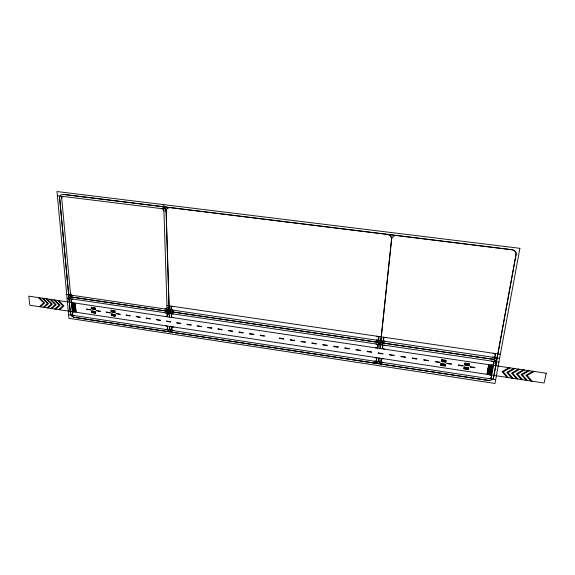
<?xml version="1.0" encoding="UTF-8"?>
<svg xmlns="http://www.w3.org/2000/svg" width="575" height="575" viewBox="0 0 575 575"><rect width="100%" height="100%" fill="white"/><g stroke="black" fill="none" stroke-linecap="round" stroke-linejoin="round"><path stroke-width="0.86" d="M376.402 361.495L376.798 357.707M377.789 348.155L378.192 344.296M378.594 340.422L379.004 336.526M373.98 363.012A4.485 3.752 15.2 0 0 378.796 359.936L378.997 358.038M380.003 348.479L391.518 239.308A4.83 4.384 12.8 0 0 387.176 234.334M382.914 364.37A4.507 3.766 14.3 0 1 378.882 359.95L379.083 358.053M380.097 348.493L391.611 239.315A4.844 4.392 11.2 0 1 396.894 235.534M380.88 362.178L381.283 358.39M382.303 348.824L382.72 344.964M383.13 341.09L383.547 337.194M69.158 299.654L69.194 299.395A4.327 3.371 39.2 0 1 71.746 297.16L72.22 297.138L71.731 296.98A4.348 3.4 39.6 0 1 68.677 293.911L68.597 293.631M496.124 363.781A4.758 3.932 4.7 0 0 492.114 359.195L492.128 359.116A4.78 3.967 4.3 0 0 497.562 355.911M490.993 378.925L491.683 375.08M493.436 365.384L494.148 361.474M494.859 357.542L495.578 353.589M169.05 308.394L169 308.66A4.399 3.594 34.6 0 1 166.146 310.924L165.852 310.931M169.316 314.518L169.366 314.252A4.384 3.572 33.5 0 1 172.227 312.002L172.522 311.995M169.625 329.18L169.711 328.742L169.826 329.209M391.805 238.172L391.625 238.697L391.568 238.143A4.923 4.471 12.8 0 0 388.434 234.557L388.089 234.449M497.425 356.658L497.303 356.931A4.88 4.047 4.3 0 1 493.386 359.246L492.782 359.253L493.35 359.44A4.852 4.011 4.7 0 1 496.239 362.746L496.261 363.041M493.393 378.35L516.17 253.582A5.225 4.578 -3.5 0 0 513.094 249.909L63.422 194.372A4.672 3.766 46.4 0 0 59.613 198.088L70.344 313.167A4.284 3.321 38.4 0 0 74.599 317.429L489.541 380.571M39.373 306.691L43.664 302.867L38.345 297.57M40.329 306.834L44.627 303.011L39.308 297.713M43.204 307.273L47.509 303.442L42.198 298.145M44.16 307.417L48.472 303.586L43.161 298.288M47.035 307.855L51.369 304.024L46.057 298.72M47.998 307.999L52.332 304.168L47.021 298.863M50.88 308.43L55.229 304.599L49.924 299.295M51.843 308.581L56.199 304.75L50.887 299.438M54.733 309.012L59.103 305.181L53.791 299.87M55.696 309.163L60.073 305.332L54.762 300.021M58.592 309.602L62.984 305.763L57.672 300.452M59.556 309.745L63.954 305.914L58.643 300.596M508.918 367.691L502.04 371.673L507.057 377.401M510.111 367.871L503.226 371.853L508.243 377.581M513.698 368.402L506.791 372.384L511.808 378.12M514.898 368.582L507.984 372.564L513.001 378.3M518.492 369.121L511.556 373.103L516.566 378.839M519.692 369.301L512.749 373.276L517.759 379.018M523.293 369.833L516.336 373.815L521.338 379.565M524.501 370.012L517.529 373.994L522.531 379.744M528.109 370.552L521.115 374.533L526.118 380.283M529.316 370.731L522.316 374.713L527.318 380.463M532.932 371.27L525.909 375.252L530.912 381.009M534.139 371.45L527.11 375.432L532.112 381.189M169.553 207.525L169.237 207.546A4.708 4.032 41.5 0 0 166.197 210.213L166.103 210.723L165.981 210.191A4.708 4.011 42.1 0 0 162.768 206.748L162.445 206.648M395.614 235.441L395.974 235.419M374.821 363.134L375.152 363.134A4.578 3.831 15.2 0 0 378.623 360.92L378.781 360.467L378.846 360.949A4.593 3.838 14.3 0 0 381.75 364.14L382.073 364.241M63.43 194.451L511.764 249.679A5.125 4.485 -3.5 0 1 516.027 254.768L493.645 377.351A4.715 3.86 5.5 0 1 488.304 380.442L74.592 317.357A4.197 3.256 38.4 0 1 70.423 313.181L59.692 198.102M57.378 195.744L163.875 208.912M161.618 206.547A4.614 3.932 42.1 0 1 166.082 211.312L166.168 211.32A4.614 3.946 41.5 0 1 170.38 207.625M166.951 305.49L500.365 354.286M66.707 294.493L499.639 358.247M68.533 292.927A4.262 3.335 39.6 0 0 72.759 297.182L492.128 359.116M69.223 300.351A4.241 3.306 39.2 0 1 72.766 297.261L492.114 359.195M67.059 298.209L498.913 362.178M165.751 331.257A4.248 3.436 33.4 0 0 169.654 328.224L169.74 328.239A4.255 3.45 32.8 0 0 173.873 332.494M68.612 314.697L495.693 379.637M376.984 342.19L377.308 342.298A4.614 3.903 15 0 1 380.247 345.539L380.283 345.827M172.522 311.916L172.22 311.822A4.406 3.608 34 0 1 169.201 308.689L169.129 308.408M165.852 311.01L166.153 311.104A4.377 3.558 34.1 0 1 169.165 314.223L169.237 314.503M61.539 196.255L70.632 295.076M70.969 298.784L71.314 302.486M72.155 311.65L72.486 315.287M166.168 211.32L169.395 317.098L166.082 211.312M169.683 326.392L169.74 328.239M169.596 326.384L169.654 328.224M163.738 204.635L167.066 309.271M167.188 313.037L167.311 316.789M167.605 326.082L167.72 329.77M171.077 306.094L171.185 309.882M171.292 313.648L171.407 317.4M171.673 326.693L171.781 330.388M385.192 343.404A4.543 3.831 14.1 0 0 380.298 346.567L380.204 346.56A4.528 3.824 15 0 0 376.129 342.067M385.2 343.325A4.564 3.874 14 0 1 381.117 338.819L381.024 338.804A4.55 3.86 14.9 0 1 376.136 341.988M74.427 315.582A2.12 1.646 38.4 0 1 72.321 313.468A2.12 1.646 38.4 0 1 74.096 311.945M73.269 302.773A2.142 1.667 39.2 0 1 71.142 300.632A2.142 1.667 39.2 0 1 72.932 299.079M173.822 330.697A2.149 1.739 32.8 0 1 171.731 328.541A2.149 1.739 32.8 0 1 173.715 327.002M165.571 325.773A2.149 1.732 33.4 0 1 167.663 327.923A2.149 1.732 33.4 0 1 165.693 329.461M165.14 312.735A2.163 1.761 34.1 0 1 167.246 314.913A2.163 1.761 34.1 0 1 165.262 316.48M173.456 317.702A2.171 1.768 33.5 0 1 171.35 315.524A2.171 1.768 33.5 0 1 173.348 313.95M383.115 362.516A2.271 1.905 14.3 0 1 381.081 360.281A2.271 1.905 14.3 0 1 383.525 358.728M374.562 357.37A2.264 1.898 15.2 0 1 376.603 359.605A2.264 1.898 15.2 0 1 374.174 361.158M375.935 343.965A2.286 1.933 15 0 1 377.991 346.222A2.286 1.933 15 0 1 375.54 347.817M384.567 349.162A2.293 1.933 14.1 0 1 382.512 346.897A2.293 1.933 14.1 0 1 384.984 345.302M489.332 374.72A2.379 1.948 5.5 0 1 491.338 376.999A2.379 1.948 5.5 0 1 488.642 378.566M491.769 361.122A2.401 1.984 4.7 0 1 493.796 363.429A2.401 1.984 4.7 0 1 491.064 365.032M173.248 310.184A2.178 1.782 34 0 1 171.127 307.984A2.178 1.782 34 0 1 173.14 306.396M376.733 336.195A2.3 1.948 14.9 0 1 378.796 338.474A2.3 1.948 14.9 0 1 376.33 340.091M385.408 341.421A2.307 1.955 14 0 1 383.338 339.142A2.307 1.955 14 0 1 385.825 337.525M493.185 353.237A2.415 2.005 4.3 0 1 495.219 355.566A2.415 2.005 4.3 0 1 492.473 357.19M72.594 295.363A2.149 1.682 39.6 0 1 70.459 293.207M61.726 198.353A2.314 1.862 46.4 0 1 63.617 196.513M161.69 208.646A2.329 1.984 42.1 0 1 163.94 211.047M167.009 307.388A2.178 1.775 34.6 0 1 165.011 308.969M218.04 328.857L218.04 329.231L222.223 329.856L222.223 329.482L218.04 328.857M228.512 330.424L228.512 330.798L232.71 331.43L232.717 331.056L228.512 330.424M239.035 332.005L239.028 332.379L243.254 333.011L243.261 332.637L239.035 332.005M249.615 333.593L249.607 333.967L253.848 334.607L253.855 334.226L249.615 333.593M260.238 335.189L260.231 335.563L264.493 336.202L264.507 335.829L260.238 335.189M279.5 338.078L279.486 338.452L283.791 339.099L283.806 338.725L279.5 338.078M290.274 339.696L290.26 340.069L294.58 340.723L294.601 340.342L290.274 339.696M301.106 341.32L301.084 341.694L305.433 342.348L305.454 341.974L301.106 341.32M311.988 342.952L311.966 343.332L316.329 343.987L316.358 343.606L311.988 342.952M322.927 344.59L322.898 344.971L327.29 345.632L327.312 345.252L322.927 344.59M333.917 346.243L333.888 346.624L338.301 347.286L338.33 346.905L333.917 346.243M344.964 347.897L344.928 348.277L349.363 348.946L349.399 348.565L344.964 347.897M356.069 349.564L356.033 349.945L360.489 350.613L360.525 350.232L356.069 349.564M367.224 351.239L367.188 351.62L371.666 352.295L371.702 351.914L367.224 351.239M378.436 352.921L378.4 353.309L382.9 353.984L382.943 353.596L378.436 352.921M389.706 354.617L389.663 354.998L394.191 355.673L394.234 355.293L389.706 354.617M401.041 356.313L400.991 356.701L405.54 357.384L405.583 356.996L401.041 356.313M412.426 358.024L412.376 358.405L416.947 359.095L416.997 358.707L412.426 358.024M423.868 359.742L423.818 360.123L428.411 360.812L428.461 360.432L423.868 359.742M435.368 361.467L435.318 361.855L439.933 362.545L439.99 362.157L435.368 361.467M440.752 365.024L440.694 365.412L445.316 366.11L445.373 365.722L440.752 365.024M440.86 364.255L440.802 364.643L445.431 365.341L445.488 364.952L440.86 364.255M440.975 363.486L440.917 363.874L445.546 364.572L445.603 364.183L440.975 363.486M441.312 361.179L441.255 361.56L445.891 362.257L445.948 361.869L441.312 361.179M441.427 360.403L441.37 360.791L446.006 361.481L446.063 361.1L441.427 360.403M441.543 359.634L441.485 360.015L446.121 360.712L446.178 360.324L441.543 359.634M446.933 363.199L446.876 363.587L451.512 364.284L451.576 363.896L446.933 363.199M458.555 364.945L458.491 365.333L463.155 366.031L463.22 365.643L458.555 364.945M463.946 368.525L463.888 368.906L468.553 369.61L468.618 369.222L463.946 368.525M464.075 367.748L464.011 368.137L468.683 368.841L468.747 368.453L464.075 367.748M464.198 366.979L464.133 367.368L468.805 368.065L468.869 367.684L464.198 366.979M464.571 364.658L464.514 365.046L469.193 365.75L469.257 365.362L464.571 364.658M464.701 363.889L464.636 364.277L469.322 364.974L469.38 364.586L464.701 363.889M464.823 363.113L464.765 363.501L469.444 364.198L469.509 363.81L464.823 363.113M470.235 366.699L470.17 367.087L474.857 367.792L474.921 367.403L470.235 366.699M487.111 373.599L487.047 373.98L491.754 374.692L491.826 374.311L487.111 373.599M487.248 372.823L487.183 373.211L491.891 373.923L491.963 373.534L487.248 372.823M487.384 372.054L487.32 372.442L492.035 373.153L492.107 372.765L487.384 372.054M487.528 371.277L487.456 371.666L492.171 372.377L492.243 371.989L487.528 371.277M487.665 370.508L487.593 370.897L492.315 371.601L492.387 371.22L487.665 370.508M487.801 369.732L487.729 370.12L492.452 370.832L492.523 370.444L487.801 369.732M487.938 368.956L487.866 369.344L492.595 370.056L492.667 369.668L487.938 368.956M488.074 368.18L488.01 368.568L492.732 369.279L492.804 368.891L488.074 368.18M488.211 367.403L488.146 367.792L492.876 368.503L492.948 368.115L488.211 367.403M488.355 366.627L488.283 367.015L493.019 367.727L493.084 367.332L488.355 366.627M488.491 365.851L488.419 366.239L493.156 366.943L493.228 366.555L488.491 365.851M488.628 365.067L488.563 365.456L493.3 366.167L493.372 365.779L488.628 365.067M519.886 248.321L494.989 383.46L68.957 318.313L56.983 191.54L519.886 248.321M546.25 373.254L544.137 383.007L29.828 305.253L28.75 296.139L546.25 373.254M169.107 307.69L169.028 307.683A4.312 3.522 34.6 0 1 165.075 310.816L165.075 310.895A4.291 3.486 34.1 0 1 169.258 315.215L169.338 315.229A4.298 3.5 33.5 0 1 173.298 312.11L173.298 312.031A4.32 3.536 34 0 1 169.107 307.69M75.26 303.435L71.343 302.853L75.289 303.801L75.26 303.435M75.325 304.175L71.415 303.586L75.354 304.542L75.325 304.175M75.39 304.908L71.48 304.326L75.426 305.275L75.39 304.908M95.04 307.848L91.102 307.258L95.069 308.214L95.04 307.848M114.885 310.809L110.903 310.22L114.907 311.183L114.885 310.809M75.454 305.648L71.552 305.059L75.49 306.015L75.454 305.648M95.098 308.581L91.159 307.992L95.127 308.955L95.098 308.581M114.935 311.549L110.953 310.953L114.957 311.923L114.935 311.549M75.519 306.382L71.616 305.792L75.555 306.748L75.519 306.382M95.155 309.321L91.217 308.732L95.184 309.688L95.155 309.321M114.978 312.29L111.004 311.693L115.007 312.663L114.978 312.29M75.584 307.115L71.681 306.533L75.62 307.481L75.584 307.115M90.318 309.688L86.387 309.098L90.347 310.054L90.318 309.688M100.179 311.168L96.226 310.572L100.208 311.535L100.179 311.168M110.084 312.656L106.116 312.06L110.105 313.023L110.084 312.656M120.038 314.144L116.049 313.548L120.06 314.518L120.038 314.144M130.036 315.646L126.026 315.05L130.058 316.02L130.036 315.646M140.084 317.156L136.059 316.552L140.099 317.522L140.084 317.156M150.176 318.672L146.136 318.061L150.19 319.039L150.176 318.672M160.324 320.189L156.256 319.585L160.332 320.562L160.324 320.189M170.516 321.72L166.434 321.109L170.523 322.093L170.516 321.72M180.758 323.258L176.654 322.64L176.662 323.013L180.766 323.632L180.758 323.258M191.044 324.803L186.925 324.185L186.932 324.559L191.051 325.177L191.044 324.803M201.387 326.356L197.247 325.73L197.254 326.104L201.394 326.729L201.387 326.356M211.78 327.915L207.618 327.29L207.618 327.664L211.78 328.289L211.78 327.915M75.656 307.848L71.753 307.266L75.684 308.214L75.656 307.848M75.72 308.581L71.817 307.999L75.749 308.947L75.72 308.581M95.328 311.528L91.389 310.938L95.357 311.894L95.328 311.528M115.122 314.503L111.147 313.907L115.151 314.877L115.122 314.503M75.785 309.314L71.889 308.725L75.814 309.681L75.785 309.314M95.385 312.261L91.454 311.672L95.414 312.635L95.385 312.261M115.173 315.244L111.198 314.647L115.194 315.61L115.173 315.244M75.85 310.047L71.954 309.458L75.886 310.414L75.85 310.047M95.443 313.001L91.511 312.405L95.472 313.368L95.443 313.001M115.223 315.977L111.248 315.38L115.244 316.343L115.223 315.977M75.914 310.78L72.019 310.191L75.95 311.14L75.914 310.78M75.979 311.506L72.091 310.917L76.015 311.873L75.979 311.506"/></g></svg>
